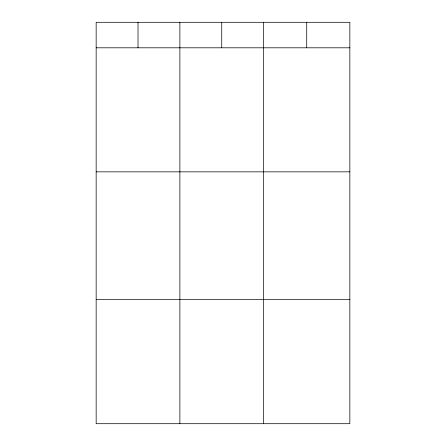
<?xml version="1.0" encoding="UTF-8"?>
<svg xmlns="http://www.w3.org/2000/svg" width="446" height="446" viewBox="0 0 446 446"><rect width="100%" height="100%" fill="white"/><g stroke="black" fill="none" stroke-linecap="round" stroke-linejoin="round"><path stroke-width="0.67" d="M349.842 171.844L349.842 22.3L96.158 22.3L96.158 423.7L349.842 423.7L349.842 171.844L96.158 171.844M96.158 47.8L349.842 47.8M96.158 299.651L349.842 299.651M306.72 22.3L306.72 47.8M263.592 22.3L263.592 423.7M221.729 22.3L221.729 47.8M179.872 22.3L179.872 423.7M138.015 22.3L138.015 47.8"/></g></svg>
